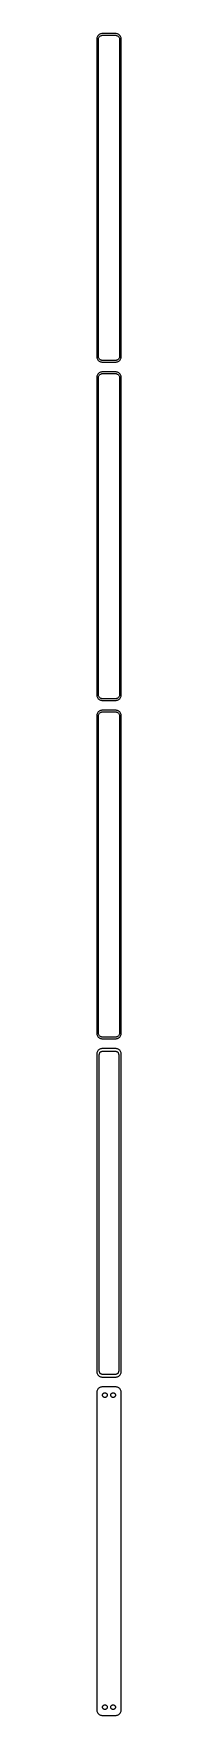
# Model space of a CAD drawing. Header units: metres. Extents: x -11 to 11, y 1395 to 2931.
import ezdxf

# ---------------------------------------------------------------- set-up
doc = ezdxf.new("R2010")
doc.units = ezdxf.units.M

msp = doc.modelspace()

# ---------------------------------------------------------------- linework, layer by layer
for p, q in [((-11.2106, 2926.63), (-11.25, 2926)), ((-11.25, 2926), (-11.25, 2636)), ((-11.0929, 2927.24), (-11.2106, 2926.63)), ((-10.8989, 2927.84), (-11.0929, 2927.24)), ((-10.6315, 2928.41), (-10.8989, 2927.84)), ((-10.2951, 2928.94), (-10.6315, 2928.41)), ((-9.89484, 2929.42), (-10.2951, 2928.94)), ((-9.43712, 2929.85), (-9.89484, 2929.42)), ((-9.75, 2925.5), (-9.71844, 2926)), ((-9.75, 2636.5), (-9.75, 2925.5)), ((-9.71844, 2926), (-9.62433, 2926.49)), ((-9.62433, 2926.49), (-9.4691, 2926.97)), ((-9.4691, 2926.97), (-9.25522, 2927.43)), ((-8.92912, 2930.22), (-9.43712, 2929.85)), ((-9.25522, 2927.43), (-8.98605, 2927.85)), ((-8.98605, 2927.85), (-8.66586, 2928.24)), ((-8.37889, 2930.52), (-8.92912, 2930.22)), ((-8.66586, 2928.24), (-8.29968, 2928.58)), ((-7.79507, 2930.76), (-8.37889, 2930.52)), ((-8.29968, 2928.58), (-7.8933, 2928.88)), ((-7.8933, 2928.88), (-7.45311, 2929.12)), ((-7.1869, 2930.91), (-7.79507, 2930.76)), ((-7.45311, 2929.12), (-6.98605, 2929.3)), ((-6.56395, 2930.99), (-7.1869, 2930.91)), ((-6.98605, 2929.3), (-6.49951, 2929.43)), ((6.56395, 2930.99), (-6.56395, 2930.99)), ((-6.49951, 2929.43), (-6.00116, 2929.49)), ((-6.00116, 2929.49), (6.00116, 2929.49)), ((6.00116, 2929.49), (6.49951, 2929.43)), ((6.49951, 2929.43), (6.98605, 2929.3)), ((7.1869, 2930.91), (6.56395, 2930.99)), ((6.98605, 2929.3), (7.45311, 2929.12)), ((7.79507, 2930.76), (7.1869, 2930.91)), ((7.45311, 2929.12), (7.8933, 2928.88)), ((8.37889, 2930.52), (7.79507, 2930.76)), ((7.8933, 2928.88), (8.29968, 2928.58)), ((8.29968, 2928.58), (8.66586, 2928.24)), ((8.92912, 2930.22), (8.37889, 2930.52)), ((8.66586, 2928.24), (8.98605, 2927.85)), ((9.43712, 2929.85), (8.92912, 2930.22)), ((8.98605, 2927.85), (9.25522, 2927.43)), ((9.25522, 2927.43), (9.4691, 2926.97)), ((9.89484, 2929.42), (9.43712, 2929.85)), ((9.4691, 2926.97), (9.62433, 2926.49)), ((9.62433, 2926.49), (9.71844, 2926)), ((9.71844, 2926), (9.75, 2925.5)), ((9.75, 2925.5), (9.75, 2636.5)), ((10.2951, 2928.94), (9.89484, 2929.42)), ((10.6315, 2928.41), (10.2951, 2928.94)), ((10.8989, 2927.84), (10.6315, 2928.41)), ((11.0929, 2927.24), (10.8989, 2927.84)), ((11.2106, 2926.63), (11.0929, 2927.24)), ((11.25, 2926), (11.2106, 2926.63)), ((11.25, 2636), (11.25, 2926)), ((-11.25, 2636), (-11.2106, 2635.37)), ((-11.2106, 2635.37), (-11.0929, 2634.76)), ((-11.0929, 2634.76), (-10.8989, 2634.16)), ((-10.8989, 2634.16), (-10.6315, 2633.59)), ((-10.6315, 2633.59), (-10.2951, 2633.06)), ((-10.2951, 2633.06), (-9.89484, 2632.58)), ((-9.89484, 2632.58), (-9.43712, 2632.15)), ((-9.71844, 2636), (-9.75, 2636.5)), ((-9.62433, 2635.51), (-9.71844, 2636)), ((-9.4691, 2635.03), (-9.62433, 2635.51)), ((-9.25522, 2634.57), (-9.4691, 2635.03)), ((-9.43712, 2632.15), (-8.92912, 2631.78)), ((-8.98605, 2634.15), (-9.25522, 2634.57)), ((-8.66586, 2633.76), (-8.98605, 2634.15)), ((-8.92912, 2631.78), (-8.37889, 2631.48)), ((-8.29968, 2633.42), (-8.66586, 2633.76)), ((-8.37889, 2631.48), (-7.79507, 2631.24)), ((-7.8933, 2633.12), (-8.29968, 2633.42)), ((-7.45311, 2632.88), (-7.8933, 2633.12)), ((-7.79507, 2631.24), (-7.1869, 2631.09)), ((-6.98605, 2632.7), (-7.45311, 2632.88)), ((-7.1869, 2631.09), (-6.56395, 2631.01)), ((-6.49951, 2632.57), (-6.98605, 2632.7)), ((-6.56395, 2631.01), (6.56395, 2631.01)), ((-6.00116, 2632.51), (-6.49951, 2632.57)), ((6.00116, 2632.51), (-6.00116, 2632.51)), ((6.49951, 2632.57), (6.00116, 2632.51)), ((6.98605, 2632.7), (6.49951, 2632.57)), ((6.56395, 2631.01), (7.1869, 2631.09)), ((7.45311, 2632.88), (6.98605, 2632.7)), ((7.1869, 2631.09), (7.79507, 2631.24)), ((7.8933, 2633.12), (7.45311, 2632.88)), ((7.79507, 2631.24), (8.37889, 2631.48)), ((8.29968, 2633.42), (7.8933, 2633.12)), ((8.66586, 2633.76), (8.29968, 2633.42)), ((8.37889, 2631.48), (8.92912, 2631.78)), ((8.98605, 2634.15), (8.66586, 2633.76)), ((8.92912, 2631.78), (9.43712, 2632.15)), ((9.25522, 2634.57), (8.98605, 2634.15)), ((9.4691, 2635.03), (9.25522, 2634.57)), ((9.43712, 2632.15), (9.89484, 2632.58)), ((9.62433, 2635.51), (9.4691, 2635.03)), ((9.71844, 2636), (9.62433, 2635.51)), ((9.75, 2636.5), (9.71844, 2636)), ((9.89484, 2632.58), (10.2951, 2633.06)), ((10.2951, 2633.06), (10.6315, 2633.59)), ((10.6315, 2633.59), (10.8989, 2634.16)), ((10.8989, 2634.16), (11.0929, 2634.76)), ((11.0929, 2634.76), (11.2106, 2635.37)), ((11.2106, 2635.37), (11.25, 2636)), ((-11.2106, 2617.63), (-11.25, 2617)), ((-11.25, 2617), (-11.25, 2327)), ((-11.0929, 2618.24), (-11.2106, 2617.63)), ((-10.8989, 2618.84), (-11.0929, 2618.24)), ((-10.6315, 2619.41), (-10.8989, 2618.84)), ((-10.2951, 2619.94), (-10.6315, 2619.41)), ((-9.89484, 2620.42), (-10.2951, 2619.94)), ((-9.43712, 2620.85), (-9.89484, 2620.42)), ((-9.75, 2616.5), (-9.71844, 2617)), ((-9.75, 2327.5), (-9.75, 2616.5)), ((-9.71844, 2617), (-9.62433, 2617.49)), ((-9.62433, 2617.49), (-9.4691, 2617.97)), ((-9.4691, 2617.97), (-9.25522, 2618.43)), ((-8.92912, 2621.22), (-9.43712, 2620.85)), ((-9.25522, 2618.43), (-8.98605, 2618.85)), ((-8.98605, 2618.85), (-8.66586, 2619.24)), ((-8.37889, 2621.52), (-8.92912, 2621.22)), ((-8.66586, 2619.24), (-8.29968, 2619.58)), ((-7.79507, 2621.76), (-8.37889, 2621.52)), ((-8.29968, 2619.58), (-7.8933, 2619.88)), ((-7.8933, 2619.88), (-7.45311, 2620.12)), ((-7.1869, 2621.91), (-7.79507, 2621.76)), ((-7.45311, 2620.12), (-6.98605, 2620.3)), ((-6.56395, 2621.99), (-7.1869, 2621.91)), ((-6.98605, 2620.3), (-6.49951, 2620.43)), ((6.56395, 2621.99), (-6.56395, 2621.99)), ((-6.49951, 2620.43), (-6.00116, 2620.49)), ((-6.00116, 2620.49), (6.00116, 2620.49)), ((6.00116, 2620.49), (6.49951, 2620.43)), ((6.49951, 2620.43), (6.98605, 2620.3)), ((7.1869, 2621.91), (6.56395, 2621.99)), ((6.98605, 2620.3), (7.45311, 2620.12)), ((7.79507, 2621.76), (7.1869, 2621.91)), ((7.45311, 2620.12), (7.8933, 2619.88)), ((8.37889, 2621.52), (7.79507, 2621.76)), ((7.8933, 2619.88), (8.29968, 2619.58)), ((8.29968, 2619.58), (8.66586, 2619.24)), ((8.92912, 2621.22), (8.37889, 2621.52)), ((8.66586, 2619.24), (8.98605, 2618.85)), ((9.43712, 2620.85), (8.92912, 2621.22)), ((8.98605, 2618.85), (9.25522, 2618.43)), ((9.25522, 2618.43), (9.4691, 2617.97)), ((9.89484, 2620.42), (9.43712, 2620.85)), ((9.4691, 2617.97), (9.62433, 2617.49)), ((9.62433, 2617.49), (9.71844, 2617)), ((9.71844, 2617), (9.75, 2616.5)), ((9.75, 2616.5), (9.75, 2327.5)), ((10.2951, 2619.94), (9.89484, 2620.42)), ((10.6315, 2619.41), (10.2951, 2619.94)), ((10.8989, 2618.84), (10.6315, 2619.41)), ((11.0929, 2618.24), (10.8989, 2618.84)), ((11.2106, 2617.63), (11.0929, 2618.24)), ((11.25, 2617), (11.2106, 2617.63)), ((11.25, 2327), (11.25, 2617)), ((-11.25, 2327), (-11.2106, 2326.37)), ((-11.2106, 2326.37), (-11.0929, 2325.76)), ((-11.0929, 2325.76), (-10.8989, 2325.16)), ((-10.8989, 2325.16), (-10.6315, 2324.59)), ((-10.6315, 2324.59), (-10.2951, 2324.06)), ((-10.2951, 2324.06), (-9.89484, 2323.58)), ((-9.89484, 2323.58), (-9.43712, 2323.15)), ((-9.71844, 2327), (-9.75, 2327.5)), ((-9.62433, 2326.51), (-9.71844, 2327)), ((-9.4691, 2326.03), (-9.62433, 2326.51)), ((-9.25522, 2325.57), (-9.4691, 2326.03)), ((-9.43712, 2323.15), (-8.92912, 2322.78)), ((-8.98605, 2325.15), (-9.25522, 2325.57)), ((-8.66586, 2324.76), (-8.98605, 2325.15)), ((-8.92912, 2322.78), (-8.37889, 2322.48)), ((-8.29968, 2324.42), (-8.66586, 2324.76)), ((-8.37889, 2322.48), (-7.79507, 2322.24)), ((-7.8933, 2324.12), (-8.29968, 2324.42)), ((-7.45311, 2323.88), (-7.8933, 2324.12)), ((-7.79507, 2322.24), (-7.1869, 2322.09)), ((-6.98605, 2323.7), (-7.45311, 2323.88)), ((-7.1869, 2322.09), (-6.56395, 2322.01)), ((-6.49951, 2323.57), (-6.98605, 2323.7)), ((-6.56395, 2322.01), (6.56395, 2322.01)), ((-6.00116, 2323.51), (-6.49951, 2323.57)), ((6.00116, 2323.51), (-6.00116, 2323.51)), ((6.49951, 2323.57), (6.00116, 2323.51)), ((6.98605, 2323.7), (6.49951, 2323.57)), ((6.56395, 2322.01), (7.1869, 2322.09)), ((7.45311, 2323.88), (6.98605, 2323.7)), ((7.1869, 2322.09), (7.79507, 2322.24)), ((7.8933, 2324.12), (7.45311, 2323.88)), ((7.79507, 2322.24), (8.37889, 2322.48)), ((8.29968, 2324.42), (7.8933, 2324.12)), ((8.66586, 2324.76), (8.29968, 2324.42)), ((8.37889, 2322.48), (8.92912, 2322.78)), ((8.98605, 2325.15), (8.66586, 2324.76)), ((8.92912, 2322.78), (9.43712, 2323.15)), ((9.25522, 2325.57), (8.98605, 2325.15)), ((9.4691, 2326.03), (9.25522, 2325.57)), ((9.43712, 2323.15), (9.89484, 2323.58)), ((9.62433, 2326.51), (9.4691, 2326.03)), ((9.71844, 2327), (9.62433, 2326.51)), ((9.75, 2327.5), (9.71844, 2327)), ((9.89484, 2323.58), (10.2951, 2324.06)), ((10.2951, 2324.06), (10.6315, 2324.59)), ((10.6315, 2324.59), (10.8989, 2325.16)), ((10.8989, 2325.16), (11.0929, 2325.76)), ((11.0929, 2325.76), (11.2106, 2326.37)), ((11.2106, 2326.37), (11.25, 2327)), ((-11.2106, 2308.63), (-11.25, 2308)), ((-11.25, 2308), (-11.25, 2018)), ((-11.0929, 2309.24), (-11.2106, 2308.63)), ((-10.8989, 2309.84), (-11.0929, 2309.24)), ((-10.6315, 2310.41), (-10.8989, 2309.84)), ((-10.2951, 2310.94), (-10.6315, 2310.41)), ((-9.89484, 2311.42), (-10.2951, 2310.94)), ((-9.43712, 2311.85), (-9.89484, 2311.42)), ((-9.75, 2307.5), (-9.71844, 2308)), ((-9.75, 2018.5), (-9.75, 2307.5)), ((-9.71844, 2308), (-9.62433, 2308.49)), ((-9.62433, 2308.49), (-9.4691, 2308.97)), ((-9.4691, 2308.97), (-9.25522, 2309.43)), ((-8.92912, 2312.22), (-9.43712, 2311.85)), ((-9.25522, 2309.43), (-8.98605, 2309.85)), ((-8.98605, 2309.85), (-8.66586, 2310.24)), ((-8.37889, 2312.52), (-8.92912, 2312.22)), ((-8.66586, 2310.24), (-8.29968, 2310.58)), ((-7.79507, 2312.76), (-8.37889, 2312.52)), ((-8.29968, 2310.58), (-7.8933, 2310.88)), ((-7.8933, 2310.88), (-7.45311, 2311.12)), ((-7.1869, 2312.91), (-7.79507, 2312.76)), ((-7.45311, 2311.12), (-6.98605, 2311.3)), ((-6.56395, 2312.99), (-7.1869, 2312.91)), ((-6.98605, 2311.3), (-6.49951, 2311.43)), ((6.56395, 2312.99), (-6.56395, 2312.99)), ((-6.49951, 2311.43), (-6.00116, 2311.49)), ((-6.00116, 2311.49), (6.00116, 2311.49)), ((6.00116, 2311.49), (6.49951, 2311.43)), ((6.49951, 2311.43), (6.98605, 2311.3)), ((7.1869, 2312.91), (6.56395, 2312.99)), ((6.98605, 2311.3), (7.45311, 2311.12)), ((7.79507, 2312.76), (7.1869, 2312.91)), ((7.45311, 2311.12), (7.8933, 2310.88)), ((8.37889, 2312.52), (7.79507, 2312.76)), ((7.8933, 2310.88), (8.29968, 2310.58)), ((8.29968, 2310.58), (8.66586, 2310.24)), ((8.92912, 2312.22), (8.37889, 2312.52)), ((8.66586, 2310.24), (8.98605, 2309.85)), ((9.43712, 2311.85), (8.92912, 2312.22)), ((8.98605, 2309.85), (9.25522, 2309.43)), ((9.25522, 2309.43), (9.4691, 2308.97)), ((9.89484, 2311.42), (9.43712, 2311.85)), ((9.4691, 2308.97), (9.62433, 2308.49)), ((9.62433, 2308.49), (9.71844, 2308)), ((9.71844, 2308), (9.75, 2307.5)), ((9.75, 2307.5), (9.75, 2018.5)), ((10.2951, 2310.94), (9.89484, 2311.42)), ((10.6315, 2310.41), (10.2951, 2310.94)), ((10.8989, 2309.84), (10.6315, 2310.41)), ((11.0929, 2309.24), (10.8989, 2309.84)), ((11.2106, 2308.63), (11.0929, 2309.24)), ((11.25, 2308), (11.2106, 2308.63)), ((11.25, 2018), (11.25, 2308)), ((-11.25, 2018), (-11.2106, 2017.37)), ((-11.2106, 2017.37), (-11.0929, 2016.76)), ((-11.0929, 2016.76), (-10.8989, 2016.16)), ((-10.8989, 2016.16), (-10.6315, 2015.59)), ((-10.6315, 2015.59), (-10.2951, 2015.06)), ((-10.2951, 2015.06), (-9.89484, 2014.58)), ((-9.89484, 2014.58), (-9.43712, 2014.15)), ((-9.71844, 2018), (-9.75, 2018.5)), ((-9.62433, 2017.51), (-9.71844, 2018)), ((-9.4691, 2017.03), (-9.62433, 2017.51)), ((-9.25522, 2016.57), (-9.4691, 2017.03)), ((-9.43712, 2014.15), (-8.92912, 2013.78)), ((-8.98605, 2016.15), (-9.25522, 2016.57)), ((-8.66586, 2015.76), (-8.98605, 2016.15)), ((-8.92912, 2013.78), (-8.37889, 2013.48)), ((-8.29968, 2015.42), (-8.66586, 2015.76)), ((-8.37889, 2013.48), (-7.79507, 2013.24)), ((-7.8933, 2015.12), (-8.29968, 2015.42)), ((-7.45311, 2014.88), (-7.8933, 2015.12)), ((-7.79507, 2013.24), (-7.1869, 2013.09)), ((-6.98605, 2014.7), (-7.45311, 2014.88)), ((-7.1869, 2013.09), (-6.56395, 2013.01)), ((-6.49951, 2014.57), (-6.98605, 2014.7)), ((-6.56395, 2013.01), (6.56395, 2013.01)), ((-6.00116, 2014.51), (-6.49951, 2014.57)), ((6.00116, 2014.51), (-6.00116, 2014.51)), ((6.49951, 2014.57), (6.00116, 2014.51)), ((6.98605, 2014.7), (6.49951, 2014.57)), ((6.56395, 2013.01), (7.1869, 2013.09)), ((7.45311, 2014.88), (6.98605, 2014.7)), ((7.1869, 2013.09), (7.79507, 2013.24)), ((7.8933, 2015.12), (7.45311, 2014.88)), ((7.79507, 2013.24), (8.37889, 2013.48)), ((8.29968, 2015.42), (7.8933, 2015.12)), ((8.66586, 2015.76), (8.29968, 2015.42)), ((8.37889, 2013.48), (8.92912, 2013.78)), ((8.98605, 2016.15), (8.66586, 2015.76)), ((8.92912, 2013.78), (9.43712, 2014.15)), ((9.25522, 2016.57), (8.98605, 2016.15)), ((9.4691, 2017.03), (9.25522, 2016.57)), ((9.43712, 2014.15), (9.89484, 2014.58)), ((9.62433, 2017.51), (9.4691, 2017.03)), ((9.71844, 2018), (9.62433, 2017.51)), ((9.75, 2018.5), (9.71844, 2018)), ((9.89484, 2014.58), (10.2951, 2015.06)), ((10.2951, 2015.06), (10.6315, 2015.59)), ((10.6315, 2015.59), (10.8989, 2016.16)), ((10.8989, 2016.16), (11.0929, 2016.76)), ((11.0929, 2016.76), (11.2106, 2017.37)), ((11.2106, 2017.37), (11.25, 2018)), ((-11.2106, 1999.63), (-11.25, 1999)), ((-11.25, 1999), (-11.25, 1709)), ((-11.0929, 2000.24), (-11.2106, 1999.63)), ((-10.8989, 2000.84), (-11.0929, 2000.24)), ((-10.6315, 2001.41), (-10.8989, 2000.84)), ((-10.2951, 2001.94), (-10.6315, 2001.41)), ((-9.89484, 2002.42), (-10.2951, 2001.94)), ((-9.43712, 2002.85), (-9.89484, 2002.42)), ((-8.92912, 2003.22), (-9.43712, 2002.85)), ((-8.37889, 2003.52), (-8.92912, 2003.22)), ((-8.86292, 1998.5), (-8.83836, 1998.89)), ((-8.86292, 1709.5), (-8.86292, 1998.5)), ((-8.83836, 1998.89), (-8.76512, 1999.27)), ((-8.76512, 1999.27), (-8.64432, 1999.65)), ((-8.64432, 1999.65), (-8.47786, 2000)), ((-8.47786, 2000), (-8.2684, 2000.33)), ((-7.79507, 2003.76), (-8.37889, 2003.52)), ((-8.2684, 2000.33), (-8.01921, 2000.63)), ((-8.01921, 2000.63), (-7.73424, 2000.9)), ((-7.1869, 2003.91), (-7.79507, 2003.76)), ((-7.73424, 2000.9), (-7.41798, 2001.13)), ((-7.41798, 2001.13), (-7.07541, 2001.32)), ((-6.56395, 2003.99), (-7.1869, 2003.91)), ((-7.07541, 2001.32), (-6.71194, 2001.46)), ((-6.71194, 2001.46), (-6.3333, 2001.56)), ((6.56395, 2003.99), (-6.56395, 2003.99)), ((-6.3333, 2001.56), (-5.94545, 2001.61)), ((-5.94545, 2001.61), (5.94545, 2001.61)), ((5.94545, 2001.61), (6.3333, 2001.56)), ((6.3333, 2001.56), (6.71194, 2001.46)), ((7.1869, 2003.91), (6.56395, 2003.99)), ((6.71194, 2001.46), (7.07541, 2001.32)), ((7.07541, 2001.32), (7.41798, 2001.13)), ((7.79507, 2003.76), (7.1869, 2003.91)), ((7.41798, 2001.13), (7.73424, 2000.9)), ((7.73424, 2000.9), (8.01921, 2000.63)), ((8.37889, 2003.52), (7.79507, 2003.76)), ((8.01921, 2000.63), (8.2684, 2000.33)), ((8.2684, 2000.33), (8.47786, 2000)), ((8.92912, 2003.22), (8.37889, 2003.52)), ((8.47786, 2000), (8.64432, 1999.65)), ((8.64432, 1999.65), (8.76512, 1999.27)), ((8.76512, 1999.27), (8.83836, 1998.89)), ((8.83836, 1998.89), (8.86292, 1998.5)), ((8.86292, 1998.5), (8.86292, 1709.5)), ((9.43712, 2002.85), (8.92912, 2003.22)), ((9.89484, 2002.42), (9.43712, 2002.85)), ((10.2951, 2001.94), (9.89484, 2002.42)), ((10.6315, 2001.41), (10.2951, 2001.94)), ((10.8989, 2000.84), (10.6315, 2001.41)), ((11.0929, 2000.24), (10.8989, 2000.84)), ((11.2106, 1999.63), (11.0929, 2000.24)), ((11.25, 1999), (11.2106, 1999.63)), ((11.25, 1709), (11.25, 1999)), ((-11.25, 1709), (-11.2106, 1708.37)), ((-11.2106, 1708.37), (-11.0929, 1707.76)), ((-11.0929, 1707.76), (-10.8989, 1707.16)), ((-10.8989, 1707.16), (-10.6315, 1706.59)), ((-10.6315, 1706.59), (-10.2951, 1706.06)), ((-10.2951, 1706.06), (-9.89484, 1705.58)), ((-9.89484, 1705.58), (-9.43712, 1705.15)), ((-9.43712, 1705.15), (-8.92912, 1704.78)), ((-8.83836, 1709.11), (-8.86292, 1709.5)), ((-8.76512, 1708.73), (-8.83836, 1709.11)), ((-8.64432, 1708.35), (-8.76512, 1708.73)), ((-8.47786, 1708), (-8.64432, 1708.35)), ((-8.2684, 1707.67), (-8.47786, 1708)), ((-8.01921, 1707.37), (-8.2684, 1707.67)), ((-7.73424, 1707.1), (-8.01921, 1707.37)), ((-7.41798, 1706.87), (-7.73424, 1707.1)), ((-7.07541, 1706.68), (-7.41798, 1706.87)), ((-6.71194, 1706.54), (-7.07541, 1706.68)), ((-6.3333, 1706.44), (-6.71194, 1706.54)), ((-5.94545, 1706.39), (-6.3333, 1706.44)), ((5.94545, 1706.39), (-5.94545, 1706.39)), ((6.3333, 1706.44), (5.94545, 1706.39)), ((6.71194, 1706.54), (6.3333, 1706.44)), ((7.07541, 1706.68), (6.71194, 1706.54)), ((7.41798, 1706.87), (7.07541, 1706.68)), ((7.73424, 1707.1), (7.41798, 1706.87)), ((8.01921, 1707.37), (7.73424, 1707.1)), ((8.2684, 1707.67), (8.01921, 1707.37)), ((8.47786, 1708), (8.2684, 1707.67)), ((8.64432, 1708.35), (8.47786, 1708)), ((8.76512, 1708.73), (8.64432, 1708.35)), ((8.83836, 1709.11), (8.76512, 1708.73)), ((8.86292, 1709.5), (8.83836, 1709.11)), ((8.92912, 1704.78), (9.43712, 1705.15)), ((9.43712, 1705.15), (9.89484, 1705.58)), ((9.89484, 1705.58), (10.2951, 1706.06)), ((10.2951, 1706.06), (10.6315, 1706.59)), ((10.6315, 1706.59), (10.8989, 1707.16)), ((10.8989, 1707.16), (11.0929, 1707.76)), ((11.0929, 1707.76), (11.2106, 1708.37)), ((11.2106, 1708.37), (11.25, 1709)), ((-11.2106, 1690.63), (-11.25, 1690)), ((-11.25, 1690), (-11.25, 1400)), ((-11.0929, 1691.24), (-11.2106, 1690.63)), ((-10.8989, 1691.84), (-11.0929, 1691.24)), ((-10.6315, 1692.41), (-10.8989, 1691.84)), ((-10.2951, 1692.94), (-10.6315, 1692.41)), ((-9.89484, 1693.42), (-10.2951, 1692.94)), ((-9.43712, 1693.85), (-9.89484, 1693.42)), ((-8.92912, 1694.22), (-9.43712, 1693.85)), ((-8.92912, 1704.78), (-8.37889, 1704.48)), ((-8.37889, 1694.52), (-8.92912, 1694.22)), ((-8.37889, 1704.48), (-7.79507, 1704.24)), ((-7.79507, 1694.76), (-8.37889, 1694.52)), ((-7.79507, 1704.24), (-7.1869, 1704.09)), ((-7.1869, 1694.91), (-7.79507, 1694.76)), ((-7.1869, 1704.09), (-6.56395, 1704.01)), ((-6.56395, 1694.99), (-7.1869, 1694.91)), ((-6.56395, 1704.01), (6.56395, 1704.01)), ((6.56395, 1694.99), (-6.56395, 1694.99)), ((-4.40984, 1689.53), (-4.1501, 1689.6)), ((-4.1501, 1689.6), (-3.88406, 1689.63)), ((-3.88406, 1689.63), (-3.61592, 1689.63)), ((-3.61592, 1689.63), (-3.34988, 1689.6)), ((-3.34988, 1689.6), (-3.09015, 1689.53)), ((3.09015, 1689.53), (3.34988, 1689.6)), ((3.34988, 1689.6), (3.61592, 1689.63)), ((3.61592, 1689.63), (3.88406, 1689.63)), ((3.88406, 1689.63), (4.1501, 1689.6)), ((4.1501, 1689.6), (4.40984, 1689.53)), ((6.56395, 1704.01), (7.1869, 1704.09)), ((7.1869, 1694.91), (6.56395, 1694.99)), ((7.1869, 1704.09), (7.79507, 1704.24)), ((7.79507, 1694.76), (7.1869, 1694.91)), ((7.79507, 1704.24), (8.37889, 1704.48)), ((8.37889, 1694.52), (7.79507, 1694.76)), ((8.37889, 1704.48), (8.92912, 1704.78)), ((8.92912, 1694.22), (8.37889, 1694.52)), ((9.43712, 1693.85), (8.92912, 1694.22)), ((9.89484, 1693.42), (9.43712, 1693.85)), ((10.2951, 1692.94), (9.89484, 1693.42)), ((10.6315, 1692.41), (10.2951, 1692.94)), ((10.8989, 1691.84), (10.6315, 1692.41)), ((11.0929, 1691.24), (10.8989, 1691.84)), ((11.2106, 1690.63), (11.0929, 1691.24)), ((11.25, 1690), (11.2106, 1690.63)), ((11.25, 1400), (11.25, 1690)), ((-5.88528, 1687.5), (-5.86845, 1687.77)), ((-5.86845, 1687.23), (-5.88528, 1687.5)), ((-5.86845, 1687.77), (-5.81821, 1688.03)), ((-5.81821, 1686.97), (-5.86845, 1687.23)), ((-5.81821, 1688.03), (-5.73534, 1688.29)), ((-5.73534, 1686.71), (-5.81821, 1686.97)), ((-5.73534, 1688.29), (-5.62117, 1688.53)), ((-5.62117, 1686.47), (-5.73534, 1686.71)), ((-5.62117, 1688.53), (-5.47748, 1688.76)), ((-5.47748, 1686.24), (-5.62117, 1686.47)), ((-5.47748, 1688.76), (-5.30655, 1688.96)), ((-5.30655, 1686.04), (-5.47748, 1686.24)), ((-5.30655, 1688.96), (-5.11108, 1689.15)), ((-5.11108, 1685.85), (-5.30655, 1686.04)), ((-5.11108, 1689.15), (-4.89413, 1689.3)), ((-4.89413, 1685.7), (-5.11108, 1685.85)), ((-4.89413, 1689.3), (-4.65915, 1689.43)), ((-4.65915, 1685.57), (-4.89413, 1685.7)), ((-4.65915, 1689.43), (-4.40984, 1689.53)), ((-4.40984, 1685.47), (-4.65915, 1685.57)), ((-4.1501, 1685.4), (-4.40984, 1685.47)), ((-3.88406, 1685.37), (-4.1501, 1685.4)), ((-3.61592, 1685.37), (-3.88406, 1685.37)), ((-3.34988, 1685.4), (-3.61592, 1685.37)), ((-3.09015, 1685.47), (-3.34988, 1685.4)), ((-3.09015, 1689.53), (-2.84084, 1689.43)), ((-2.84084, 1685.57), (-3.09015, 1685.47)), ((-2.84084, 1689.43), (-2.60585, 1689.3)), ((-2.60585, 1685.7), (-2.84084, 1685.57)), ((-2.60585, 1689.3), (-2.3889, 1689.15)), ((-2.3889, 1685.85), (-2.60585, 1685.7)), ((-2.3889, 1689.15), (-2.19344, 1688.96)), ((-2.19344, 1686.04), (-2.3889, 1685.85)), ((-2.19344, 1688.96), (-2.02251, 1688.76)), ((-2.02251, 1686.24), (-2.19344, 1686.04)), ((-2.02251, 1688.76), (-1.87881, 1688.53)), ((-1.87881, 1686.47), (-2.02251, 1686.24)), ((-1.87881, 1688.53), (-1.76465, 1688.29)), ((-1.76465, 1686.71), (-1.87881, 1686.47)), ((-1.76465, 1688.29), (-1.68178, 1688.03)), ((-1.68178, 1686.97), (-1.76465, 1686.71)), ((-1.68178, 1688.03), (-1.63153, 1687.77)), ((-1.63153, 1687.23), (-1.68178, 1686.97)), ((-1.63153, 1687.77), (-1.6147, 1687.5)), ((-1.6147, 1687.5), (-1.63153, 1687.23)), ((1.6147, 1687.5), (1.63153, 1687.77)), ((1.63153, 1687.23), (1.6147, 1687.5)), ((1.63153, 1687.77), (1.68178, 1688.03)), ((1.68178, 1686.97), (1.63153, 1687.23)), ((1.68178, 1688.03), (1.76465, 1688.29)), ((1.76465, 1686.71), (1.68178, 1686.97)), ((1.76465, 1688.29), (1.87881, 1688.53)), ((1.87881, 1686.47), (1.76465, 1686.71)), ((1.87881, 1688.53), (2.02251, 1688.76)), ((2.02251, 1686.24), (1.87881, 1686.47)), ((2.02251, 1688.76), (2.19344, 1688.96)), ((2.19344, 1686.04), (2.02251, 1686.24)), ((2.19344, 1688.96), (2.3889, 1689.15)), ((2.3889, 1685.85), (2.19344, 1686.04)), ((2.3889, 1689.15), (2.60585, 1689.3)), ((2.60585, 1685.7), (2.3889, 1685.85)), ((2.60585, 1689.3), (2.84084, 1689.43)), ((2.84084, 1685.57), (2.60585, 1685.7)), ((2.84084, 1689.43), (3.09015, 1689.53)), ((3.09015, 1685.47), (2.84084, 1685.57)), ((3.34988, 1685.4), (3.09015, 1685.47)), ((3.61592, 1685.37), (3.34988, 1685.4)), ((3.88406, 1685.37), (3.61592, 1685.37)), ((4.1501, 1685.4), (3.88406, 1685.37)), ((4.40984, 1685.47), (4.1501, 1685.4)), ((4.40984, 1689.53), (4.65915, 1689.43)), ((4.65915, 1685.57), (4.40984, 1685.47)), ((4.65915, 1689.43), (4.89413, 1689.3)), ((4.89413, 1685.7), (4.65915, 1685.57)), ((4.89413, 1689.3), (5.11108, 1689.15)), ((5.11108, 1685.85), (4.89413, 1685.7)), ((5.11108, 1689.15), (5.30655, 1688.96)), ((5.30655, 1686.04), (5.11108, 1685.85)), ((5.30655, 1688.96), (5.47748, 1688.76)), ((5.47748, 1686.24), (5.30655, 1686.04)), ((5.47748, 1688.76), (5.62117, 1688.53)), ((5.62117, 1686.47), (5.47748, 1686.24)), ((5.62117, 1688.53), (5.73534, 1688.29)), ((5.73534, 1686.71), (5.62117, 1686.47)), ((5.73534, 1688.29), (5.81821, 1688.03)), ((5.81821, 1686.97), (5.73534, 1686.71)), ((5.81821, 1688.03), (5.86845, 1687.77)), ((5.86845, 1687.23), (5.81821, 1686.97)), ((5.86845, 1687.77), (5.88528, 1687.5)), ((5.88528, 1687.5), (5.86845, 1687.23)), ((-11.25, 1400), (-11.2106, 1399.37)), ((-11.2106, 1399.37), (-11.0929, 1398.76)), ((-11.0929, 1398.76), (-10.8989, 1398.16)), ((-10.8989, 1398.16), (-10.6315, 1397.59)), ((-5.88528, 1402.5), (-5.86845, 1402.77)), ((-5.86845, 1402.23), (-5.88528, 1402.5)), ((-5.86845, 1402.77), (-5.81821, 1403.03)), ((-5.81821, 1401.97), (-5.86845, 1402.23)), ((-5.81821, 1403.03), (-5.73534, 1403.29)), ((-5.73534, 1401.71), (-5.81821, 1401.97)), ((-5.73534, 1403.29), (-5.62117, 1403.53)), ((-5.62117, 1401.47), (-5.73534, 1401.71)), ((-5.62117, 1403.53), (-5.47748, 1403.76)), ((-5.47748, 1401.24), (-5.62117, 1401.47)), ((-5.47748, 1403.76), (-5.30655, 1403.96)), ((-5.30655, 1401.04), (-5.47748, 1401.24)), ((-5.30655, 1403.96), (-5.11108, 1404.15)), ((-5.11108, 1400.85), (-5.30655, 1401.04)), ((-5.11108, 1404.15), (-4.89413, 1404.3)), ((-4.89413, 1400.7), (-5.11108, 1400.85)), ((-4.89413, 1404.3), (-4.65915, 1404.43)), ((-4.65915, 1400.57), (-4.89413, 1400.7)), ((-4.65915, 1404.43), (-4.40984, 1404.53)), ((-4.40984, 1400.47), (-4.65915, 1400.57)), ((-4.40984, 1404.53), (-4.1501, 1404.6)), ((-4.1501, 1400.4), (-4.40984, 1400.47)), ((-4.1501, 1404.6), (-3.88406, 1404.63)), ((-3.88406, 1400.37), (-4.1501, 1400.4)), ((-3.88406, 1404.63), (-3.61592, 1404.63)), ((-3.61592, 1400.37), (-3.88406, 1400.37)), ((-3.61592, 1404.63), (-3.34988, 1404.6)), ((-3.34988, 1400.4), (-3.61592, 1400.37)), ((-3.34988, 1404.6), (-3.09015, 1404.53)), ((-3.09015, 1400.47), (-3.34988, 1400.4)), ((-3.09015, 1404.53), (-2.84084, 1404.43)), ((-2.84084, 1400.57), (-3.09015, 1400.47)), ((-2.84084, 1404.43), (-2.60585, 1404.3)), ((-2.60585, 1400.7), (-2.84084, 1400.57)), ((-2.60585, 1404.3), (-2.3889, 1404.15)), ((-2.3889, 1400.85), (-2.60585, 1400.7)), ((-2.3889, 1404.15), (-2.19344, 1403.96)), ((-2.19344, 1401.04), (-2.3889, 1400.85)), ((-2.19344, 1403.96), (-2.02251, 1403.76)), ((-2.02251, 1401.24), (-2.19344, 1401.04)), ((-2.02251, 1403.76), (-1.87881, 1403.53)), ((-1.87881, 1401.47), (-2.02251, 1401.24)), ((-1.87881, 1403.53), (-1.76465, 1403.29)), ((-1.76465, 1401.71), (-1.87881, 1401.47)), ((-1.76465, 1403.29), (-1.68178, 1403.03)), ((-1.68178, 1401.97), (-1.76465, 1401.71)), ((-1.68178, 1403.03), (-1.63153, 1402.77)), ((-1.63153, 1402.23), (-1.68178, 1401.97)), ((-1.63153, 1402.77), (-1.6147, 1402.5)), ((-1.6147, 1402.5), (-1.63153, 1402.23)), ((1.6147, 1402.5), (1.63153, 1402.77)), ((1.63153, 1402.23), (1.6147, 1402.5)), ((1.63153, 1402.77), (1.68178, 1403.03)), ((1.68178, 1401.97), (1.63153, 1402.23)), ((1.68178, 1403.03), (1.76465, 1403.29)), ((1.76465, 1401.71), (1.68178, 1401.97)), ((1.76465, 1403.29), (1.87881, 1403.53)), ((1.87881, 1401.47), (1.76465, 1401.71)), ((1.87881, 1403.53), (2.02251, 1403.76)), ((2.02251, 1401.24), (1.87881, 1401.47)), ((2.02251, 1403.76), (2.19344, 1403.96)), ((2.19344, 1401.04), (2.02251, 1401.24)), ((2.19344, 1403.96), (2.3889, 1404.15)), ((2.3889, 1400.85), (2.19344, 1401.04)), ((2.3889, 1404.15), (2.60585, 1404.3)), ((2.60585, 1400.7), (2.3889, 1400.85)), ((2.60585, 1404.3), (2.84084, 1404.43)), ((2.84084, 1400.57), (2.60585, 1400.7)), ((2.84084, 1404.43), (3.09015, 1404.53)), ((3.09015, 1400.47), (2.84084, 1400.57)), ((3.09015, 1404.53), (3.34988, 1404.6)), ((3.34988, 1400.4), (3.09015, 1400.47)), ((3.34988, 1404.6), (3.61592, 1404.63)), ((3.61592, 1400.37), (3.34988, 1400.4)), ((3.61592, 1404.63), (3.88406, 1404.63)), ((3.88406, 1400.37), (3.61592, 1400.37)), ((3.88406, 1404.63), (4.1501, 1404.6)), ((4.1501, 1400.4), (3.88406, 1400.37)), ((4.1501, 1404.6), (4.40984, 1404.53)), ((4.40984, 1400.47), (4.1501, 1400.4)), ((4.40984, 1404.53), (4.65915, 1404.43)), ((4.65915, 1400.57), (4.40984, 1400.47)), ((4.65915, 1404.43), (4.89413, 1404.3)), ((4.89413, 1400.7), (4.65915, 1400.57)), ((4.89413, 1404.3), (5.11108, 1404.15)), ((5.11108, 1400.85), (4.89413, 1400.7)), ((5.11108, 1404.15), (5.30655, 1403.96)), ((5.30655, 1401.04), (5.11108, 1400.85)), ((5.30655, 1403.96), (5.47748, 1403.76)), ((5.47748, 1401.24), (5.30655, 1401.04)), ((5.47748, 1403.76), (5.62117, 1403.53)), ((5.62117, 1401.47), (5.47748, 1401.24)), ((5.62117, 1403.53), (5.73534, 1403.29)), ((5.73534, 1401.71), (5.62117, 1401.47)), ((5.73534, 1403.29), (5.81821, 1403.03)), ((5.81821, 1401.97), (5.73534, 1401.71)), ((5.81821, 1403.03), (5.86845, 1402.77)), ((5.86845, 1402.23), (5.81821, 1401.97)), ((5.86845, 1402.77), (5.88528, 1402.5)), ((5.88528, 1402.5), (5.86845, 1402.23)), ((10.6315, 1397.59), (10.8989, 1398.16)), ((10.8989, 1398.16), (11.0929, 1398.76)), ((11.0929, 1398.76), (11.2106, 1399.37)), ((11.2106, 1399.37), (11.25, 1400)), ((-10.6315, 1397.59), (-10.2951, 1397.06)), ((-10.2951, 1397.06), (-9.89484, 1396.58)), ((-9.89484, 1396.58), (-9.43712, 1396.15)), ((-9.43712, 1396.15), (-8.92912, 1395.78)), ((-8.92912, 1395.78), (-8.37889, 1395.48)), ((-8.37889, 1395.48), (-7.79507, 1395.24)), ((-7.79507, 1395.24), (-7.1869, 1395.09)), ((-7.1869, 1395.09), (-6.56395, 1395.01)), ((-6.56395, 1395.01), (6.56395, 1395.01)), ((6.56395, 1395.01), (7.1869, 1395.09)), ((7.1869, 1395.09), (7.79507, 1395.24)), ((7.79507, 1395.24), (8.37889, 1395.48)), ((8.37889, 1395.48), (8.92912, 1395.78)), ((8.92912, 1395.78), (9.43712, 1396.15)), ((9.43712, 1396.15), (9.89484, 1396.58)), ((9.89484, 1396.58), (10.2951, 1397.06)), ((10.2951, 1397.06), (10.6315, 1397.59))]:
    msp.add_line(p, q)

doc.saveas('drawing.dxf')
